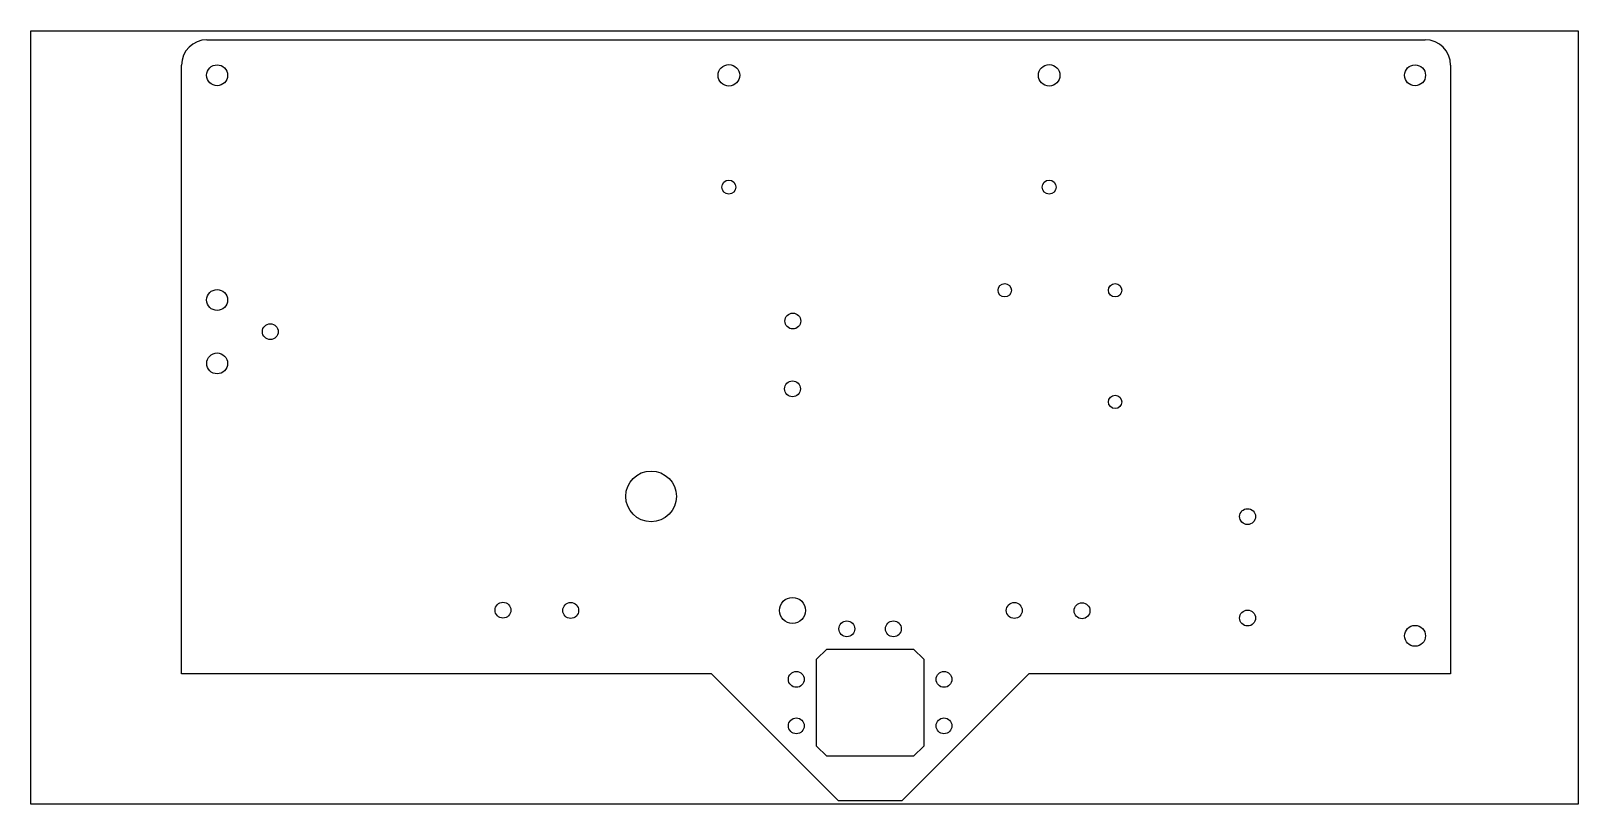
# Model space of a CAD drawing. Header units: millimetres. Extents: x -439 to 170, y 87 to 392.
import ezdxf

# ---------------------------------------------------------------- set-up
doc = ezdxf.new("R2010")
doc.units = ezdxf.units.MM

msp = doc.modelspace()

# ---------------------------------------------------------------- linework, layer by layer
for p, q in [((-439.28, 86.79), (-439.28, 391.59)), ((-439.28, 391.59), (170.32, 391.59)), ((170.32, 391.59), (170.32, 86.79)), ((170.32, 86.79), (-439.28, 86.79))]:
    msp.add_line(p, q)
at = {"color": 7, "linetype": 'Continuous'}
for p, q in [((-369.92, 388.1), (110.08, 388.1)), ((-379.92, 138.1), (-379.92, 378.1)), ((120.08, 378.1), (120.08, 138.1)), ((-129.72, 143.88), (-125.72, 147.88)), ((-125.72, 147.88), (-91.52, 147.88)), ((-91.52, 147.88), (-87.52, 143.88)), ((-129.72, 109.68), (-129.72, 143.88)), ((-87.52, 143.88), (-87.52, 109.68)), ((-171.12, 138.1), (-379.92, 138.1)), ((-121.12, 88.1), (-171.12, 138.1)), ((-46.12, 138.1), (-96.12, 88.1)), ((120.08, 138.1), (-46.12, 138.1)), ((-125.72, 105.68), (-129.72, 109.68)), ((-91.52, 105.68), (-125.72, 105.68)), ((-87.52, 109.68), (-91.52, 105.68)), ((-96.12, 88.1), (-121.12, 88.1))]:
    msp.add_line(p, q, dxfattribs=at)
for centre, radius in [((-365.92, 374.1), 4.13), ((-164.28, 374.1), 4.25), ((-38.07, 374.1), 4.25), ((106.08, 374.1), 4.12), ((-164.28, 330.03), 2.75), ((-38.07, 330.03), 2.75), ((-365.92, 285.52), 4.13), ((-55.61, 289.33), 2.63), ((-12.11, 289.33), 2.63), ((-344.98, 273.02), 3.12), ((-139.1, 277.22), 3.12), ((-365.92, 260.52), 4.12), ((-139.22, 250.51), 3.12), ((-12.11, 245.33), 2.63), ((-194.92, 208.1), 10), ((40.1, 200.13), 3.12), ((-253.3, 163.25), 3.12), ((-226.6, 163.13), 3.13), ((-139.22, 163.13), 5.13), ((-51.83, 163.13), 3.13), ((-25.13, 163.01), 3.13), ((-117.79, 155.88), 3.12), ((-99.45, 155.88), 3.12), ((40.1, 160.13), 3.13), ((106.08, 153.1), 4.12), ((-137.72, 135.95), 3.13), ((-79.52, 135.95), 3.13), ((-137.72, 117.61), 3.12), ((-79.52, 117.61), 3.12)]:
    msp.add_circle(centre, radius, dxfattribs=at)
for centre, start, end in [((-369.92, 378.1), 90, 180), ((110.08, 378.1), 0, 90)]:
    msp.add_arc(centre, 10, start, end, dxfattribs=at)

doc.saveas('drawing.dxf')
